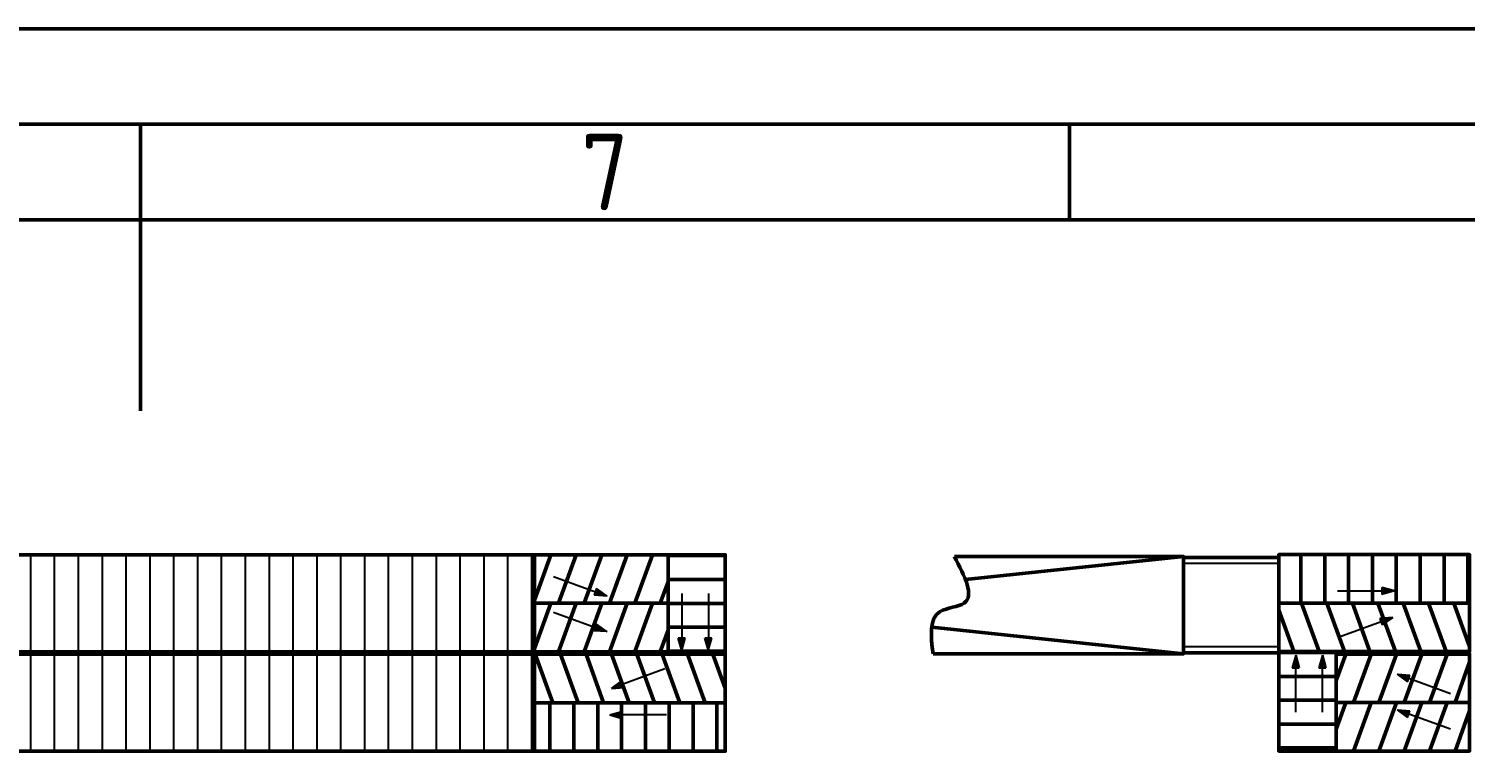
# Model space of a CAD drawing. Header units: millimetres. Extents: x 0 to 118800, y 79635 to 177025.
# Drawn here: x 58228 to 73282, y 169459 to 177025 of the extents above; entities that cross this region are included whole.
import ezdxf
from ezdxf.enums import TextEntityAlignment as Align

# ---------------------------------------------------------------- set-up
doc = ezdxf.new("R2010")
doc.units = ezdxf.units.MM
doc.header["$LTSCALE"] = 200
for name, color, linetype, lineweight in [('AM_0', 7, 'Continuous', 50), ('AM_2', 5, 'Continuous', 50), ('AM_BOR', 7, 'Continuous', 50)]:
    doc.layers.add(name, color=color, linetype=linetype, lineweight=lineweight)
doc.layers.add('CYAN', color=4, linetype='Continuous')
doc.layers.add('TECHNOLOGIE', color=4, linetype='Continuous')
doc.styles.add('ACDINTS', font='isocp.shx', dxfattribs={"height": 1})

# ---------------------------------------------------------------- blocks, each defined once
blk = doc.blocks.new('DIN_A2')
blk.add_line((5, 415), (589, 415))
at = {"layer": 'AM_BOR', "color": 7, "lineweight": 50}
for p, q in [((0, 420), (594, 420)), ((297, 415), (297, 400)), ((345.667, 415), (345.667, 410)), ((10, 410), (584, 410))]:
    blk.add_line(p, q, dxfattribs=at)
at = {"layer": 'AM_BOR', "color": 7, "lineweight": 50, "style": 'ACDINTS'}
blk.add_text('7', height=4, dxfattribs=at).set_placement((321.333, 412.5), align=Align.MIDDLE_CENTER)
blk = doc.blocks.new('_a_Pfeil')
at = {"layer": 'TECHNOLOGIE'}
for p, q in [((-49992.7, 55302.9), (-49759.3, 55302.9)), ((-49992.7, 55302.9), (-49759.3, 55302.9)), ((-49759.3, 55284.6), (-49759.3, 55321.3)), ((-49694.1, 55302.9), (-49759.3, 55321.3)), ((-49759.3, 55284.6), (-49759.3, 55321.3)), ((-49694.1, 55302.9), (-49759.3, 55321.3)), ((-49694.1, 55303), (-49759.3, 55284.6)), ((-49694.1, 55303), (-49759.3, 55284.6)), ((-49757.7, 55286.5), (-49757.7, 55318.9)), ((-49757.7, 55318.9), (-49700, 55302.9)), ((-49757.7, 55286.5), (-49757.7, 55318.9)), ((-49757.7, 55318.9), (-49700, 55302.9)), ((-49756.5, 55287.2), (-49756.1, 55316)), ((-49756.5, 55287.2), (-49756.1, 55316)), ((-49700, 55302.9), (-49756.5, 55287.2)), ((-49700, 55302.9), (-49756.5, 55287.2)), ((-49756.1, 55316), (-49706.9, 55303.1)), ((-49756.1, 55316), (-49706.9, 55303.1)), ((-49754.9, 55289.8), (-49754.4, 55313.8)), ((-49754.9, 55289.8), (-49754.4, 55313.8)), ((-49706.9, 55303.1), (-49754.9, 55289.8)), ((-49706.9, 55303.1), (-49754.9, 55289.8)), ((-49754.4, 55313.8), (-49714, 55303.1)), ((-49754.4, 55313.8), (-49714, 55303.1)), ((-49753.2, 55291.8), (-49752.6, 55311.8)), ((-49753.2, 55291.8), (-49752.6, 55311.8)), ((-49714, 55303.1), (-49753.2, 55291.8)), ((-49714, 55303.1), (-49753.2, 55291.8)), ((-49752.6, 55311.8), (-49719.9, 55303.1)), ((-49752.6, 55311.8), (-49719.9, 55303.1)), ((-49751.4, 55294.3), (-49750.8, 55309.3)), ((-49751.4, 55294.3), (-49750.8, 55309.3)), ((-49719.9, 55303.1), (-49751.4, 55294.3)), ((-49719.9, 55303.1), (-49751.4, 55294.3)), ((-49750.8, 55309.3), (-49725.4, 55303.1)), ((-49750.8, 55309.3), (-49725.4, 55303.1)), ((-49749.8, 55296.9), (-49749.4, 55307.4)), ((-49749.8, 55296.9), (-49749.4, 55307.4)), ((-49725.4, 55303.1), (-49749.8, 55296.9)), ((-49725.4, 55303.1), (-49749.8, 55296.9)), ((-49749.4, 55307.4), (-49731.3, 55303.4)), ((-49749.4, 55307.4), (-49731.3, 55303.4)), ((-49748.6, 55299.4), (-49748.1, 55305.1)), ((-49748.6, 55299.4), (-49748.1, 55305.1)), ((-49731.3, 55303.4), (-49748.6, 55299.4)), ((-49731.3, 55303.4), (-49748.6, 55299.4)), ((-49748.1, 55305.1), (-49737, 55303.4)), ((-49748.1, 55305.1), (-49737, 55303.4)), ((-49737, 55303.4), (-49746.5, 55301.8)), ((-49737, 55303.4), (-49746.5, 55301.8)), ((-49746.5, 55301.8), (-49746.5, 55303.1)), ((-49746.5, 55301.8), (-49746.5, 55303.1))]:
    blk.add_line(p, q, dxfattribs=at)
blk = doc.blocks.new('eckumlenkung 1000 ds')
at = {"layer": 'AM_2'}
h = blk.add_hatch(dxfattribs=at)
h.set_pattern_fill('_USER', color=256, scale=250, style=0, pattern_type=0)
h.set_pattern_definition([(7e-15, (-151190.63, -152743), (0, 250), [])])
h.paths.add_polyline_path([(-1400, 508), (-2000, 508), (-2000, -533), (-1400, -533)])
h = blk.add_hatch(dxfattribs=at)
h.set_pattern_fill('_USER', color=256, scale=250, angle=110, style=0, pattern_type=0)
h.set_pattern_definition([(110, (-14100.8, -15925.1), (-234.9232, -85.505), [])])
h.paths.add_polyline_path([(0, 508), (0, 0), (-1400, 0), (-1400, 508)])
h = blk.add_hatch(dxfattribs=at)
h.set_pattern_fill('_USER', color=256, scale=250, angle=110, style=0, pattern_type=0)
h.set_pattern_definition([(110, (-14100.8, -16433.07), (-234.9232, -85.505), [])])
h.paths.add_polyline_path([(-1400, 0), (-1400, -508), (0, -508), (0, 0)])
h = blk.add_hatch(dxfattribs=at)
h.set_pattern_fill('_USER', color=256, scale=250, angle=70, style=0, pattern_type=0)
h.set_pattern_definition([(70, (-151190.63, -152951), (-234.92316, 85.50504), [])])
h.paths.add_polyline_path([(-2000, -1041), (0, -1041), (0, -533), (-2000, -533)])
h = blk.add_hatch(dxfattribs=at)
h.set_pattern_fill('_USER', color=256, scale=250, angle=90, style=0, pattern_type=0)
h.set_pattern_definition([(90, (-151190.63, -152938.5), (-250, 2e-14), [])])
h.paths.add_polyline_path([(-2000, -1041), (0, -1041), (0, -1549), (-2000, -1549)])
blk.add_line((-1400, 0), (0, 0), dxfattribs=at)
for points in [[(-1400, 508), (-2000, 508), (-2000, -533), (-1400, -533)], [(-1400, 508), (0, 508), (0, -508), (-1400, -508)], [(-2000, -1041), (0, -1041), (0, -533), (-2000, -533)], [(-2000, -1041), (0, -1041), (0, -1549), (-2000, -1549)]]:
    blk.add_lwpolyline(points, close=True, dxfattribs=at)
at = {"layer": 'AM_2', "yscale": 2, "zscale": 2}
for p, xscale, rotation in [((-131985, 70019), 2.00000000000245, 200.0000000004078), ((-112428, -99883), 2, 270), ((-112149, -99883), 2, 270), ((-131985, 69646), 2.00000000000245, 200.0000000004078), ((54759, -138820), 1.999999999992497, 340.0000000003757)]:
    blk.add_blockref('_a_Pfeil', p, dxfattribs=dict(at, xscale=xscale, rotation=rotation))
at = {"layer": 'AM_2', "xscale": 2, "yscale": 2, "zscale": 2}
blk.add_blockref('_a_Pfeil', (98600, -111775), dxfattribs=at)

msp = doc.modelspace()

# ---------------------------------------------------------------- hatches: boundary and pattern name
at = {"layer": 'TECHNOLOGIE'}
h = msp.add_hatch(dxfattribs=at)
h.set_pattern_fill('_USER', color=256, scale=250, angle=90, style=0, pattern_type=0)
h.set_pattern_definition([(90, (0, 119866.28), (-250, 2e-14), [])])
h.paths.add_polyline_path([(46578, 171516), (46578, 170500), (63528, 170500), (63528, 171516)])
h = msp.add_hatch(dxfattribs=at)
h.set_pattern_fill('_USER', color=256, scale=250, angle=90, style=0, pattern_type=0)
h.set_pattern_definition([(90, (0, 118825.18), (-250, 2e-14), [])])
h.paths.add_polyline_path([(46578, 170475), (46578, 169459), (63528, 169459), (63528, 170475)])

# ---------------------------------------------------------------- linework, layer by layer
at = {"layer": 'AM_0'}
for points in [[(46578, 171516), (46578, 170500), (63528, 170500), (63528, 171516)], [(70328, 171489), (70328, 170489), (71328, 170489), (71328, 171489)], [(46578, 170475), (46578, 169459), (63528, 169459), (63528, 170475)]]:
    msp.add_lwpolyline(points, close=True, dxfattribs=at)
at = {"layer": 'AM_2'}
for p, q in [((70328, 171499), (68044, 171257)), ((67691, 170760), (70328, 170479))]:
    msp.add_line(p, q, dxfattribs=at)
msp.add_lwpolyline([(67928, 171499), (70328, 171499), (70328, 170479), (67705, 170479)], dxfattribs=at)
msp.add_spline([(67928, 171499), (68031, 171010), (67780, 170922), (67705, 170479)], degree=3, dxfattribs=at)
at = {"layer": 'CYAN'}
for p, q in [((71328, 171424), (70328, 171424)), ((71328, 170554), (70328, 170554))]:
    msp.add_line(p, q, dxfattribs=at)

# ---------------------------------------------------------------- block references
at = {"layer": 'AM_0', "xscale": 200, "yscale": 200, "zscale": 200}
msp.add_blockref('DIN_A2', (0, 93025), dxfattribs=at)
at = {"layer": 'AM_0', "xscale": -1}
msp.add_blockref('eckumlenkung 1000 ds', (63528, 171008), dxfattribs=at)
at = {"layer": 'AM_0', "xscale": -1, "rotation": 180}
msp.add_blockref('eckumlenkung 1000 ds', (73328, 169969), dxfattribs=at)

doc.saveas('drawing.dxf')
